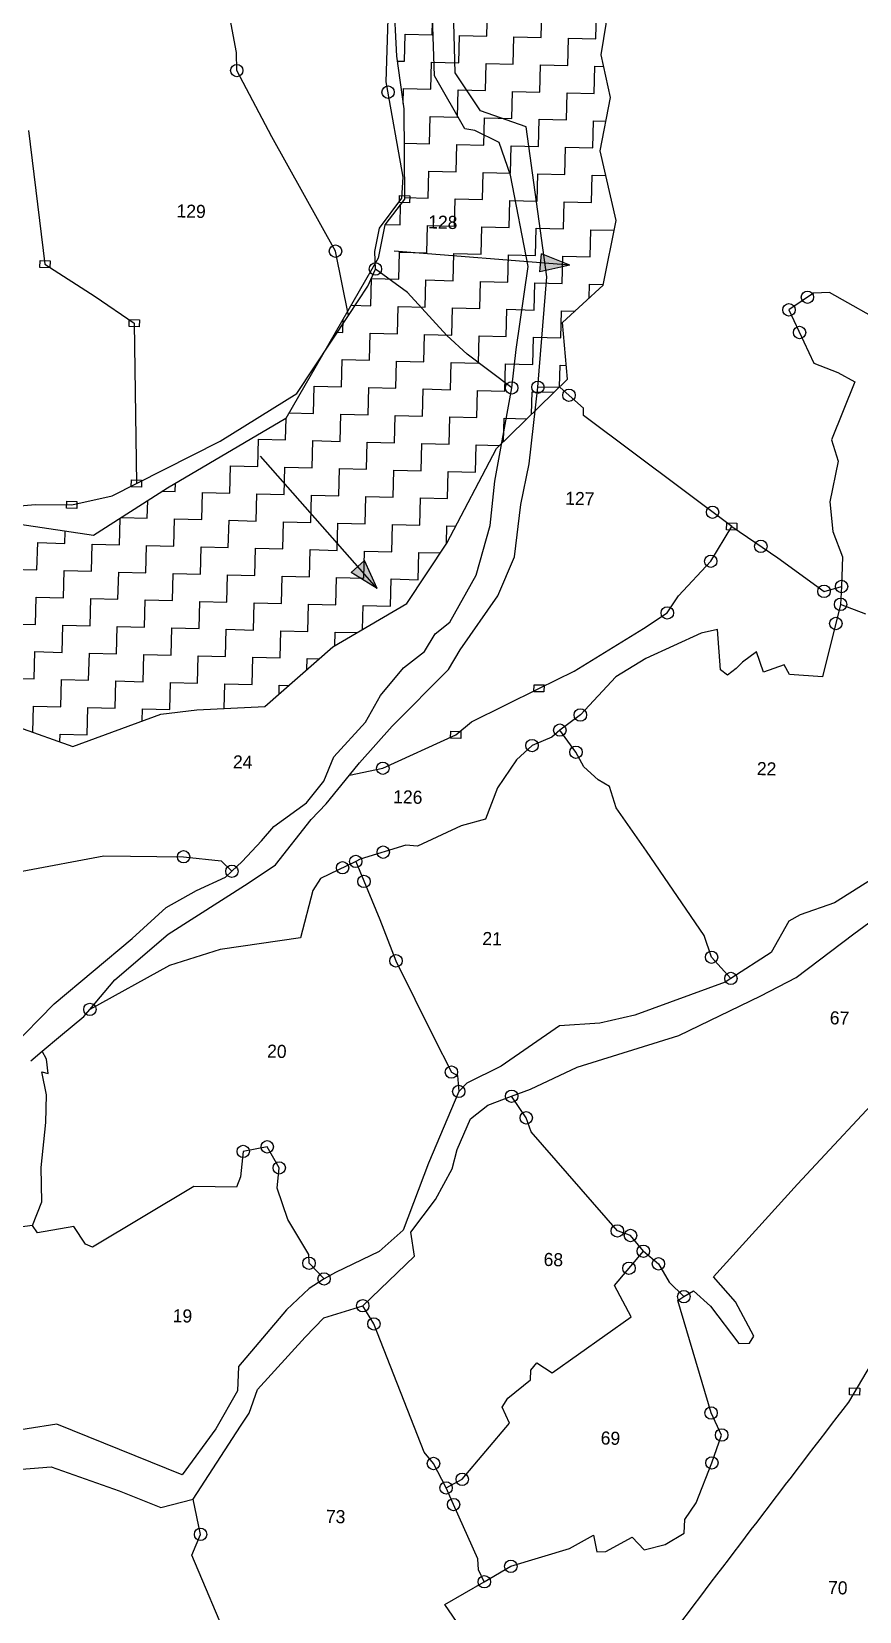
# Model space of a CAD drawing. Header units: metres. Extents: x 351065 to 355926, y 1754202 to 1757814.
# Drawn here: x 353332 to 353793, y 1755011 to 1755891 of the extents above; entities that cross this region are included whole.
import ezdxf

# ---------------------------------------------------------------- set-up
doc = ezdxf.new("R2010")
doc.units = ezdxf.units.M
doc.header["$MEASUREMENT"] = 0
for name, color, linetype in [('POLY_HATCH', 12, 'Continuous'), ('POLY_PARCEL', 6, 'Continuous'), ('POLY_ROAD', 30, 'Continuous'), ('POLY_WATER', 4, 'Continuous'), ('TEXT_PARCEL', 7, 'Continuous')]:
    doc.layers.add(name, color=color, linetype=linetype)
doc.styles.add('TEXT_MAP', font='', dxfattribs={"height": 2.5})
doc.styles.get('TEXT_MAP').set_extended_font_data('Kruti Dev 050')

msp = doc.modelspace()

# ---------------------------------------------------------------- hatches: boundary and pattern name
h = msp.add_hatch(color=256)
h.paths.add_polyline_path([(353615.58, 1755762.18), (353615.19, 1755757.21), (353631.83, 1755760.89)])
h.paths.add_polyline_path([(353631.83, 1755760.89), (353615.98, 1755767.16), (353615.58, 1755762.18)])
h = msp.add_hatch(color=256)
h.paths.add_polyline_path([(353513.66, 1755593.01), (353509.92, 1755589.71), (353524.44, 1755580.78)])
h.paths.add_polyline_path([(353524.44, 1755580.78), (353517.4, 1755596.31), (353513.66, 1755593.01)])

# ---------------------------------------------------------------- linework, layer by layer
for points in [[(353536.98, 1755799.64), (353542.61, 1755799.49), (353542.51, 1755795.6), (353536.88, 1755795.74)], [(353336.62, 1755763.43), (353342.26, 1755763.29), (353342.16, 1755759.39), (353336.52, 1755759.54)], [(353386.38, 1755730.52), (353392.01, 1755730.37), (353391.91, 1755726.48), (353386.28, 1755726.62)], [(353387.54, 1755641.24), (353393.18, 1755641.1), (353393.08, 1755637.2), (353387.44, 1755637.34)], [(353351.53, 1755629.34), (353357.16, 1755629.2), (353357.06, 1755625.3), (353351.43, 1755625.44)], [(353719.26, 1755617.29), (353724.9, 1755617.15), (353724.8, 1755613.25), (353719.16, 1755613.4)], [(353611.87, 1755527.17), (353617.5, 1755527.03), (353617.4, 1755523.13), (353611.77, 1755523.27)], [(353565.49, 1755501.27), (353571.12, 1755501.12), (353571.02, 1755497.23), (353565.39, 1755497.37)], [(353787.69, 1755135.49), (353793.33, 1755135.35), (353793.23, 1755131.45), (353787.59, 1755131.59)]]:
    msp.add_lwpolyline(points, close=True)
for points in [[(353631.83, 1755760.89), (353533.93, 1755768.67)], [(353615.19, 1755757.21), (353615.98, 1755767.16)], [(353631.83, 1755760.89), (353615.98, 1755767.16)], [(353631.83, 1755760.89), (353615.19, 1755757.21)], [(353524.44, 1755580.78), (353459.49, 1755654.45)], [(353509.92, 1755589.71), (353517.4, 1755596.31)], [(353524.44, 1755580.78), (353517.4, 1755596.31)], [(353524.44, 1755580.78), (353509.92, 1755589.71)]]:
    msp.add_lwpolyline(points)
for centre in [(353446.26, 1755869.24), (353530.55, 1755857.19), (353501.26, 1755768.63), (353523.52, 1755758.7), (353764.22, 1755742.98), (353753.93, 1755735.96), (353759.84, 1755723.35), (353599.44, 1755692.5), (353614.04, 1755692.85), (353631.36, 1755688.38), (353711.34, 1755623.25), (353738.24, 1755604.26), (353710.37, 1755595.92), (353773.46, 1755579.16), (353783.26, 1755581.87), (353686.15, 1755567.14), (353782.7, 1755571.92), (353780.04, 1755561.25), (353637.68, 1755510.32), (353626.25, 1755501.9), (353610.76, 1755493.27), (353635.25, 1755489.56), (353527.65, 1755480.63), (353527.85, 1755433.9), (353416.64, 1755431.35), (353505.19, 1755425.22), (353512.53, 1755428.76), (353443.57, 1755423.25), (353517.13, 1755417.6), (353534.97, 1755373.37), (353710.8, 1755375.38), (353721.56, 1755363.58), (353364.41, 1755346.34), (353565.84, 1755311.42), (353569.93, 1755300.64), (353599.4, 1755297.96), (353607.55, 1755285.93), (353449.86, 1755267.24), (353463.25, 1755269.79), (353469.9, 1755258.04), (353658.3, 1755222.93), (353665.63, 1755220.38), (353486.5, 1755204.93), (353672.8, 1755211.62), (353494.89, 1755196.23), (353664.78, 1755202.15), (353681.2, 1755204.61), (353516.43, 1755181.29), (353695.34, 1755186.33), (353522.65, 1755171.13), (353710.53, 1755121.55), (353716.42, 1755109.27), (353555.86, 1755093.4), (353711, 1755093.74), (353571.87, 1755084.59), (353562.87, 1755079.8), (353567.07, 1755070.53), (353426.09, 1755053.93), (353598.95, 1755036.13), (353584.17, 1755027.53)]:
    msp.add_circle(centre, 3.45)
at = {"layer": 'POLY_HATCH'}
for p, q in [((353533.08, 1755918.02), (353535.29, 1755877.34)), ((353649.36, 1755877.92), (353653.6, 1755904.17)), ((353535.29, 1755877.34), (353539.41, 1755847.99)), ((353654.46, 1755854.27), (353649.36, 1755877.92)), ((353648.7, 1755824.49), (353654.46, 1755854.27)), ((353539.41, 1755847.99), (353539.75, 1755797.62)), ((353657.7, 1755785.78), (353648.7, 1755824.49)), ((353539.75, 1755797.62), (353528.81, 1755783.28)), ((353528.81, 1755783.28), (353525.08, 1755764.69)), ((353650.35, 1755749.63), (353657.7, 1755785.78)), ((353525.08, 1755764.69), (353473.66, 1755675.42)), ((353627.7, 1755728.83), (353650.35, 1755749.63)), ((353630.46, 1755697.41), (353627.7, 1755728.83)), ((353591.04, 1755658.78), (353630.46, 1755697.41)), ((353473.66, 1755675.42), (353407.58, 1755636.72)), ((353563.29, 1755606.05), (353591.04, 1755658.78)), ((353407.58, 1755636.72), (353366.47, 1755610.2)), ((353366.47, 1755610.2), (353311.45, 1755618.5)), ((353541.02, 1755572.42), (353563.29, 1755606.05)), ((353499.82, 1755548.26), (353541.02, 1755572.42)), ((353461.87, 1755515.03), (353499.82, 1755548.26)), ((353355, 1755492.84), (353403.97, 1755510.82)), ((353403.97, 1755510.82), (353424.01, 1755513.16)), ((353424.01, 1755513.16), (353461.87, 1755515.03)), ((353324.6, 1755503.59), (353355, 1755492.84))]:
    msp.add_line(p, q, dxfattribs=at)
at = {"layer": 'POLY_HATCH', "linetype": 'Continuous'}
for p, q in [((353555.18, 1755889.17), (353555.57, 1755904.35)), ((353585.53, 1755888.39), (353585.92, 1755903.57)), ((353615.88, 1755887.62), (353616.27, 1755902.79)), ((353646.24, 1755886.84), (353646.62, 1755902.01)), ((353539.62, 1755874.39), (353540.01, 1755889.56)), ((353540.01, 1755889.56), (353555.18, 1755889.17)), ((353569.97, 1755873.61), (353570.36, 1755888.78)), ((353570.36, 1755888.78), (353585.53, 1755888.39)), ((353600.32, 1755872.83), (353600.71, 1755888.01)), ((353600.71, 1755888.01), (353615.88, 1755887.62)), ((353630.67, 1755872.05), (353631.06, 1755887.23)), ((353631.06, 1755887.23), (353646.24, 1755886.84)), ((353535.69, 1755874.49), (353539.62, 1755874.39)), ((353554.4, 1755858.82), (353554.79, 1755874)), ((353554.79, 1755874), (353569.97, 1755873.61)), ((353584.75, 1755858.04), (353585.14, 1755873.22)), ((353585.14, 1755873.22), (353600.32, 1755872.83)), ((353615.11, 1755857.26), (353615.49, 1755872.44)), ((353615.49, 1755872.44), (353630.67, 1755872.05)), ((353645.46, 1755856.49), (353645.85, 1755871.66)), ((353645.85, 1755871.66), (353650.74, 1755871.54)), ((353539.01, 1755850.83), (353539.23, 1755859.21)), ((353539.23, 1755859.21), (353554.4, 1755858.82)), ((353569.19, 1755843.26), (353569.58, 1755858.43)), ((353569.58, 1755858.43), (353584.75, 1755858.04)), ((353599.54, 1755842.48), (353599.93, 1755857.65)), ((353599.93, 1755857.65), (353615.11, 1755857.26)), ((353629.89, 1755841.7), (353630.28, 1755856.88)), ((353630.28, 1755856.88), (353645.46, 1755856.49)), ((353553.62, 1755828.47), (353554.01, 1755843.65)), ((353554.01, 1755843.65), (353569.19, 1755843.26)), ((353583.98, 1755827.69), (353584.36, 1755842.87)), ((353584.36, 1755842.87), (353599.54, 1755842.48)), ((353614.33, 1755826.91), (353614.72, 1755842.09)), ((353614.72, 1755842.09), (353629.89, 1755841.7)), ((353644.68, 1755826.13), (353645.07, 1755841.31)), ((353645.07, 1755841.31), (353651.92, 1755841.13)), ((353539.54, 1755828.83), (353553.62, 1755828.47)), ((353568.41, 1755812.91), (353568.8, 1755828.08)), ((353568.8, 1755828.08), (353583.98, 1755827.69)), ((353598.76, 1755812.13), (353599.15, 1755827.3)), ((353599.15, 1755827.3), (353614.33, 1755826.91)), ((353629.11, 1755811.35), (353629.5, 1755826.52)), ((353629.5, 1755826.52), (353644.68, 1755826.13)), ((353552.85, 1755798.12), (353553.23, 1755813.29)), ((353553.23, 1755813.29), (353568.41, 1755812.91)), ((353583.2, 1755797.34), (353583.59, 1755812.52)), ((353583.59, 1755812.52), (353598.76, 1755812.13)), ((353613.55, 1755796.56), (353613.94, 1755811.74)), ((353613.94, 1755811.74), (353629.11, 1755811.35)), ((353643.9, 1755795.78), (353644.29, 1755810.96)), ((353644.29, 1755810.96), (353651.89, 1755810.76)), ((353539.74, 1755798.46), (353552.85, 1755798.12)), ((353567.63, 1755782.55), (353568.02, 1755797.73)), ((353568.02, 1755797.73), (353583.2, 1755797.34)), ((353537.28, 1755783.33), (353537.57, 1755794.77)), ((353597.98, 1755781.78), (353598.37, 1755796.95)), ((353598.37, 1755796.95), (353613.55, 1755796.56)), ((353628.33, 1755781), (353628.72, 1755796.17)), ((353628.72, 1755796.17), (353643.9, 1755795.78)), ((353529.01, 1755783.55), (353537.28, 1755783.33)), ((353552.07, 1755767.77), (353552.46, 1755782.94)), ((353552.46, 1755782.94), (353567.63, 1755782.55)), ((353582.42, 1755766.99), (353582.81, 1755782.16)), ((353582.81, 1755782.16), (353597.98, 1755781.78)), ((353612.77, 1755766.21), (353613.16, 1755781.39)), ((353613.16, 1755781.39), (353628.33, 1755781)), ((353643.12, 1755765.43), (353643.51, 1755780.61)), ((353643.51, 1755780.61), (353656.58, 1755780.27)), ((353536.5, 1755752.98), (353536.89, 1755768.16)), ((353536.89, 1755768.16), (353552.07, 1755767.77)), ((353566.85, 1755752.2), (353567.24, 1755767.38)), ((353567.24, 1755767.38), (353582.42, 1755766.99)), ((353597.2, 1755751.42), (353597.59, 1755766.6)), ((353597.59, 1755766.6), (353612.77, 1755766.21)), ((353627.56, 1755750.65), (353627.94, 1755765.82)), ((353627.94, 1755765.82), (353643.12, 1755765.43)), ((353520.94, 1755738.2), (353521.33, 1755753.37)), ((353521.33, 1755753.37), (353536.5, 1755752.98)), ((353551.29, 1755737.42), (353551.68, 1755752.59)), ((353551.68, 1755752.59), (353566.85, 1755752.2)), ((353581.64, 1755736.64), (353582.03, 1755751.81)), ((353582.03, 1755751.81), (353597.2, 1755751.42)), ((353611.99, 1755735.86), (353612.38, 1755751.03)), ((353612.38, 1755751.03), (353627.56, 1755750.65)), ((353642.53, 1755742.45), (353642.73, 1755750.26)), ((353642.73, 1755750.26), (353650.44, 1755750.06)), ((353509.98, 1755738.48), (353520.94, 1755738.2)), ((353535.72, 1755722.63), (353536.11, 1755737.81)), ((353536.11, 1755737.81), (353551.29, 1755737.42)), ((353566.07, 1755721.85), (353566.46, 1755737.03)), ((353566.46, 1755737.03), (353581.64, 1755736.64)), ((353596.43, 1755721.07), (353596.81, 1755736.25)), ((353596.81, 1755736.25), (353611.99, 1755735.86)), ((353505.37, 1755723.41), (353505.56, 1755730.8)), ((353626.78, 1755720.29), (353627.17, 1755735.47)), ((353627.17, 1755735.47), (353634.72, 1755735.28)), ((353501.36, 1755723.51), (353505.37, 1755723.41)), ((353520.16, 1755707.84), (353520.55, 1755723.02)), ((353520.55, 1755723.02), (353535.72, 1755722.63)), ((353550.51, 1755707.07), (353550.9, 1755722.24)), ((353550.9, 1755722.24), (353566.07, 1755721.85)), ((353580.86, 1755706.29), (353581.25, 1755721.46)), ((353581.25, 1755721.46), (353596.43, 1755721.07)), ((353611.21, 1755705.51), (353611.6, 1755720.68)), ((353611.6, 1755720.68), (353626.78, 1755720.29)), ((353504.59, 1755693.06), (353504.98, 1755708.23)), ((353504.98, 1755708.23), (353520.16, 1755707.84)), ((353534.94, 1755692.28), (353535.33, 1755707.45)), ((353535.33, 1755707.45), (353550.51, 1755707.07)), ((353565.3, 1755691.5), (353565.68, 1755706.68)), ((353565.68, 1755706.68), (353580.86, 1755706.29)), ((353595.65, 1755690.72), (353596.04, 1755705.9)), ((353596.04, 1755705.9), (353611.21, 1755705.51)), ((353626.08, 1755693.12), (353626.39, 1755705.12)), ((353626.39, 1755705.12), (353629.79, 1755705.03)), ((353489.03, 1755678.27), (353489.42, 1755693.45)), ((353489.42, 1755693.45), (353504.59, 1755693.06)), ((353519.38, 1755677.49), (353519.77, 1755692.67)), ((353519.77, 1755692.67), (353534.94, 1755692.28)), ((353549.73, 1755676.71), (353550.12, 1755691.89)), ((353550.12, 1755691.89), (353565.3, 1755691.5)), ((353580.08, 1755675.94), (353580.47, 1755691.11)), ((353580.47, 1755691.11), (353595.65, 1755690.72)), ((353610.5, 1755677.85), (353610.82, 1755690.33)), ((353610.82, 1755690.33), (353622.92, 1755690.02)), ((353473.46, 1755663.48), (353473.77, 1755675.61)), ((353475.51, 1755678.62), (353489.03, 1755678.27)), ((353503.81, 1755662.71), (353504.2, 1755677.88)), ((353504.2, 1755677.88), (353519.38, 1755677.49)), ((353534.17, 1755661.93), (353534.55, 1755677.1)), ((353534.55, 1755677.1), (353549.73, 1755676.71)), ((353564.52, 1755661.15), (353564.91, 1755676.32)), ((353564.91, 1755676.32), (353580.08, 1755675.94)), ((353594.92, 1755662.59), (353595.26, 1755675.55)), ((353595.26, 1755675.55), (353607.82, 1755675.22)), ((353457.9, 1755648.7), (353458.29, 1755663.87)), ((353458.29, 1755663.87), (353473.46, 1755663.48)), ((353488.25, 1755647.92), (353488.64, 1755663.1)), ((353488.64, 1755663.1), (353503.81, 1755662.71)), ((353518.6, 1755647.14), (353518.99, 1755662.32)), ((353518.99, 1755662.32), (353534.17, 1755661.93)), ((353548.95, 1755646.36), (353549.34, 1755661.54)), ((353549.34, 1755661.54), (353564.52, 1755661.15)), ((353579.3, 1755645.58), (353579.69, 1755660.76)), ((353579.69, 1755660.76), (353592.71, 1755660.43)), ((353442.33, 1755633.91), (353442.72, 1755649.09)), ((353442.72, 1755649.09), (353457.9, 1755648.7)), ((353472.68, 1755633.13), (353473.07, 1755648.31)), ((353473.07, 1755648.31), (353488.25, 1755647.92)), ((353411.98, 1755634.69), (353412.1, 1755639.37)), ((353503.03, 1755632.35), (353503.42, 1755647.53)), ((353503.42, 1755647.53), (353518.6, 1755647.14)), ((353533.39, 1755631.58), (353533.78, 1755646.75)), ((353533.78, 1755646.75), (353548.95, 1755646.36)), ((353563.74, 1755630.8), (353564.13, 1755645.97)), ((353564.13, 1755645.97), (353579.3, 1755645.58)), ((353404.72, 1755634.88), (353411.98, 1755634.69)), ((353426.77, 1755619.13), (353427.16, 1755634.3)), ((353427.16, 1755634.3), (353442.33, 1755633.91)), ((353457.12, 1755618.35), (353457.51, 1755633.52)), ((353457.51, 1755633.52), (353472.68, 1755633.13)), ((353487.47, 1755617.57), (353487.86, 1755632.74)), ((353487.86, 1755632.74), (353503.03, 1755632.35)), ((353517.82, 1755616.79), (353518.21, 1755631.97)), ((353518.21, 1755631.97), (353533.39, 1755631.58)), ((353548.17, 1755616.01), (353548.56, 1755631.19)), ((353548.56, 1755631.19), (353563.74, 1755630.8)), ((353396.42, 1755619.9), (353396.67, 1755629.68)), ((353380.85, 1755605.12), (353381.23, 1755619.72)), ((353382.08, 1755620.27), (353396.42, 1755619.9)), ((353411.2, 1755604.34), (353411.59, 1755619.52)), ((353411.59, 1755619.52), (353426.77, 1755619.13)), ((353441.55, 1755603.56), (353441.94, 1755618.74)), ((353441.94, 1755618.74), (353457.12, 1755618.35)), ((353471.9, 1755602.78), (353472.29, 1755617.96)), ((353472.29, 1755617.96), (353487.47, 1755617.57)), ((353502.26, 1755602), (353502.65, 1755617.18)), ((353502.65, 1755617.18), (353517.82, 1755616.79)), ((353532.61, 1755601.22), (353533, 1755616.4)), ((353533, 1755616.4), (353548.17, 1755616.01)), ((353563.1, 1755605.76), (353563.35, 1755615.62)), ((353563.35, 1755615.62), (353568.26, 1755615.5)), ((353334.93, 1755591.11), (353335.32, 1755606.29)), ((353335.32, 1755606.29), (353350.5, 1755605.9)), ((353350.5, 1755605.9), (353350.67, 1755612.58)), ((353365.29, 1755590.33), (353365.67, 1755605.51)), ((353365.67, 1755605.51), (353380.85, 1755605.12)), ((353395.64, 1755589.55), (353396.03, 1755604.73)), ((353396.03, 1755604.73), (353411.2, 1755604.34)), ((353425.99, 1755588.77), (353426.38, 1755603.95)), ((353426.38, 1755603.95), (353441.55, 1755603.56)), ((353456.34, 1755588), (353456.73, 1755603.17)), ((353456.73, 1755603.17), (353471.9, 1755602.78)), ((353486.69, 1755587.22), (353487.08, 1755602.39)), ((353487.08, 1755602.39), (353502.26, 1755602)), ((353517.04, 1755586.44), (353517.43, 1755601.61)), ((353517.43, 1755601.61), (353532.61, 1755601.22)), ((353547.39, 1755585.66), (353547.78, 1755600.84)), ((353547.78, 1755600.84), (353559.63, 1755600.53)), ((353319.76, 1755591.5), (353334.93, 1755591.11)), ((353349.72, 1755575.55), (353350.11, 1755590.72)), ((353350.11, 1755590.72), (353365.29, 1755590.33)), ((353380.07, 1755574.77), (353380.46, 1755589.94)), ((353380.46, 1755589.94), (353395.64, 1755589.55)), ((353410.42, 1755573.99), (353410.81, 1755589.16)), ((353410.81, 1755589.16), (353425.99, 1755588.77)), ((353440.77, 1755573.21), (353441.16, 1755588.39)), ((353441.16, 1755588.39), (353456.34, 1755588)), ((353471.13, 1755572.43), (353471.52, 1755587.61)), ((353471.52, 1755587.61), (353486.69, 1755587.22)), ((353501.48, 1755571.65), (353501.87, 1755586.83)), ((353501.87, 1755586.83), (353517.04, 1755586.44)), ((353531.83, 1755570.87), (353532.22, 1755586.05)), ((353532.22, 1755586.05), (353547.39, 1755585.66)), ((353334.16, 1755560.76), (353334.54, 1755575.94)), ((353334.54, 1755575.94), (353349.72, 1755575.55)), ((353364.51, 1755559.98), (353364.9, 1755575.16)), ((353364.9, 1755575.16), (353380.07, 1755574.77)), ((353394.86, 1755559.2), (353395.25, 1755574.38)), ((353395.25, 1755574.38), (353410.42, 1755573.99)), ((353425.21, 1755558.42), (353425.6, 1755573.6)), ((353425.6, 1755573.6), (353440.77, 1755573.21)), ((353455.56, 1755557.64), (353455.95, 1755572.82)), ((353455.95, 1755572.82), (353471.13, 1755572.43)), ((353485.91, 1755556.87), (353486.3, 1755572.04)), ((353486.3, 1755572.04), (353501.48, 1755571.65)), ((353516.31, 1755557.93), (353516.65, 1755571.26)), ((353516.65, 1755571.26), (353531.83, 1755570.87)), ((353318.98, 1755561.15), (353334.16, 1755560.76)), ((353348.94, 1755545.19), (353349.33, 1755560.37)), ((353349.33, 1755560.37), (353364.51, 1755559.98)), ((353379.29, 1755544.42), (353379.68, 1755559.59)), ((353379.68, 1755559.59), (353394.86, 1755559.2)), ((353409.64, 1755543.64), (353410.03, 1755558.81)), ((353410.03, 1755558.81), (353425.21, 1755558.42)), ((353440, 1755542.86), (353440.39, 1755558.03)), ((353440.39, 1755558.03), (353455.56, 1755557.64)), ((353470.35, 1755542.08), (353470.74, 1755557.26)), ((353470.74, 1755557.26), (353485.91, 1755556.87)), ((353500.89, 1755548.9), (353501.09, 1755556.48)), ((353501.09, 1755556.48), (353513.29, 1755556.16)), ((353333.38, 1755530.41), (353333.77, 1755545.58)), ((353333.77, 1755545.58), (353348.94, 1755545.19)), ((353363.73, 1755529.63), (353364.12, 1755544.81)), ((353364.12, 1755544.81), (353379.29, 1755544.42)), ((353394.08, 1755528.85), (353394.47, 1755544.03)), ((353394.47, 1755544.03), (353409.64, 1755543.64)), ((353424.43, 1755528.07), (353424.82, 1755543.25)), ((353424.82, 1755543.25), (353440, 1755542.86)), ((353454.78, 1755527.29), (353455.17, 1755542.47)), ((353455.17, 1755542.47), (353470.35, 1755542.08)), ((353485.37, 1755535.61), (353485.52, 1755541.69)), ((353485.52, 1755541.69), (353492.12, 1755541.52)), ((353318.2, 1755530.8), (353333.38, 1755530.41)), ((353348.16, 1755514.84), (353348.55, 1755530.02)), ((353348.55, 1755530.02), (353363.73, 1755529.63)), ((353378.51, 1755514.06), (353378.9, 1755529.24)), ((353378.9, 1755529.24), (353394.08, 1755528.85)), ((353408.87, 1755513.29), (353409.26, 1755528.46)), ((353409.26, 1755528.46), (353424.43, 1755528.07)), ((353439.25, 1755513.91), (353439.61, 1755527.68)), ((353439.61, 1755527.68), (353454.78, 1755527.29)), ((353469.83, 1755522.01), (353469.96, 1755526.9)), ((353469.96, 1755526.9), (353475.27, 1755526.77)), ((353332.62, 1755500.76), (353332.99, 1755515.23)), ((353332.99, 1755515.23), (353348.16, 1755514.84)), ((353362.95, 1755499.28), (353363.34, 1755514.45)), ((353363.34, 1755514.45), (353378.51, 1755514.06)), ((353393.52, 1755506.98), (353393.69, 1755513.68)), ((353393.69, 1755513.68), (353408.87, 1755513.29)), ((353347.66, 1755495.43), (353347.77, 1755499.67)), ((353347.77, 1755499.67), (353362.95, 1755499.28))]:
    msp.add_line(p, q, dxfattribs=at)
at = {"layer": 'POLY_PARCEL'}
for p, q in [((353446.18, 1755879.27), (353422.64, 1756004.55)), ((353529.53, 1755863.02), (353532.87, 1755967.22)), ((353446.26, 1755869.24), (353446.18, 1755879.27)), ((353465.77, 1755832.38), (353446.26, 1755869.24)), ((353538.88, 1755809.77), (353529.53, 1755863.02)), ((353330.26, 1755835.85), (353339.39, 1755761.41)), ((353501.26, 1755768.63), (353465.77, 1755832.38)), ((353538.25, 1755798.09), (353538.88, 1755809.77)), ((353525.78, 1755781.37), (353538.25, 1755798.09)), ((353523.1, 1755768.4), (353525.78, 1755781.37)), ((353508.53, 1755732.87), (353501.26, 1755768.63)), ((353523.52, 1755758.7), (353523.1, 1755768.4)), ((353339.39, 1755761.41), (353367.35, 1755743.31)), ((353519.26, 1755749.11), (353523.52, 1755758.7)), ((353541.47, 1755745.54), (353523.52, 1755758.7)), ((353508.53, 1755732.87), (353519.26, 1755749.11)), ((353563.27, 1755721.58), (353541.47, 1755745.54)), ((353767.56, 1755745.26), (353753.93, 1755735.96)), ((353776.6, 1755745.65), (353767.56, 1755745.26)), ((353810.07, 1755726.73), (353776.6, 1755745.65)), ((353367.35, 1755743.31), (353389.15, 1755728.5)), ((353389.15, 1755728.5), (353390.31, 1755639.22)), ((353479.81, 1755689.4), (353508.53, 1755732.87)), ((353753.93, 1755735.96), (353767.81, 1755706.34)), ((353574.71, 1755711.26), (353563.27, 1755721.58)), ((353599.44, 1755692.5), (353574.71, 1755711.26)), ((353767.81, 1755706.34), (353781.07, 1755701.02)), ((353781.07, 1755701.02), (353790.59, 1755695.8)), ((353626.45, 1755692.77), (353614.04, 1755692.85)), ((353639.46, 1755681.14), (353626.45, 1755692.77)), ((353790.59, 1755695.8), (353777.57, 1755663.57)), ((353436.99, 1755662.76), (353479.81, 1755689.4)), ((353639.36, 1755677.16), (353639.46, 1755681.14)), ((353722.03, 1755615.27), (353639.36, 1755677.16)), ((353390.31, 1755639.22), (353436.99, 1755662.76)), ((353777.57, 1755663.57), (353781.32, 1755651.64)), ((353781.32, 1755651.64), (353776.69, 1755629.04)), ((353376.83, 1755632.42), (353390.31, 1755639.22)), ((353354.29, 1755627.32), (353376.83, 1755632.42)), ((353295.68, 1755624.14), (353333.9, 1755627.51)), ((353333.9, 1755627.51), (353354.29, 1755627.32)), ((353776.69, 1755629.04), (353778.44, 1755612.5)), ((353710.37, 1755595.92), (353722.03, 1755615.27)), ((353722.03, 1755615.27), (353747.63, 1755597.88)), ((353778.44, 1755612.5), (353783.69, 1755598.36)), ((353692.34, 1755576.72), (353710.37, 1755595.92)), ((353747.63, 1755597.88), (353773.46, 1755579.16)), ((353783.69, 1755598.36), (353783.26, 1755581.87)), ((353773.46, 1755579.16), (353783.26, 1755581.87)), ((353783.26, 1755581.87), (353782.7, 1755571.92)), ((353686.15, 1755567.14), (353692.34, 1755576.72)), ((353782.7, 1755571.92), (353772.63, 1755531.51)), ((353796.82, 1755566.48), (353782.7, 1755571.92)), ((353672.9, 1755558.45), (353686.15, 1755567.14)), ((353634.29, 1755534.74), (353672.9, 1755558.45)), ((353705.04, 1755555.96), (353674.15, 1755541.82)), ((353714.12, 1755557.91), (353705.04, 1755555.96)), ((353715.73, 1755535.46), (353714.12, 1755557.91)), ((353735.92, 1755545.52), (353727.99, 1755539.81)), ((353739.68, 1755534.22), (353735.92, 1755545.52)), ((353614.64, 1755525.15), (353634.29, 1755534.74)), ((353674.15, 1755541.82), (353657.53, 1755531.6)), ((353719.7, 1755532.55), (353715.73, 1755535.46)), ((353724.47, 1755536.17), (353719.7, 1755532.55)), ((353727.99, 1755539.81), (353724.47, 1755536.17)), ((353751.31, 1755538.28), (353739.68, 1755534.22)), ((353754.29, 1755532.91), (353751.31, 1755538.28)), ((353576.95, 1755506.46), (353614.64, 1755525.15)), ((353657.53, 1755531.6), (353637.68, 1755510.32)), ((353772.63, 1755531.51), (353754.29, 1755532.91)), ((353637.68, 1755510.32), (353626.25, 1755501.9)), ((353527.65, 1755480.63), (353568.26, 1755499.25)), ((353568.26, 1755499.25), (353576.95, 1755506.46)), ((353626.25, 1755501.9), (353621.79, 1755497.97)), ((353635.25, 1755489.56), (353626.25, 1755501.9)), ((353610.76, 1755493.27), (353602.15, 1755485.4)), ((353621.79, 1755497.97), (353610.76, 1755493.27)), ((353602.15, 1755485.4), (353591.47, 1755469.8)), ((353639.56, 1755481.48), (353635.25, 1755489.56)), ((353647.61, 1755474.1), (353639.56, 1755481.48)), ((353509.02, 1755476.84), (353527.65, 1755480.63)), ((353653.9, 1755470.49), (353647.61, 1755474.1)), ((353591.47, 1755469.8), (353584.79, 1755452.23)), ((353657.65, 1755458.56), (353653.9, 1755470.49)), ((353674.58, 1755434.48), (353657.65, 1755458.56)), ((353571.3, 1755448.53), (353547.03, 1755437.32)), ((353584.79, 1755452.23), (353571.3, 1755448.53)), ((353540.5, 1755437.8), (353514.93, 1755429.91)), ((353547.03, 1755437.32), (353540.5, 1755437.8)), ((353326.59, 1755423.25), (353372.17, 1755431.82)), ((353372.17, 1755431.82), (353416.64, 1755431.35)), ((353416.64, 1755431.35), (353437.65, 1755429.14)), ((353437.65, 1755429.14), (353443.57, 1755423.25)), ((353512.53, 1755428.76), (353492.85, 1755419.27)), ((353514.93, 1755429.91), (353512.53, 1755428.76)), ((353512.53, 1755428.76), (353525.9, 1755396.33)), ((353706.59, 1755387.45), (353674.58, 1755434.48)), ((353492.85, 1755419.27), (353488.63, 1755412.54)), ((353488.63, 1755412.54), (353481.72, 1755386.25)), ((353525.9, 1755396.33), (353534.97, 1755373.37)), ((353481.72, 1755386.25), (353437.01, 1755379.62)), ((353710.8, 1755375.38), (353706.59, 1755387.45)), ((353437.01, 1755379.62), (353408.75, 1755370.7)), ((353721.56, 1755363.58), (353710.8, 1755375.38)), ((353408.75, 1755370.7), (353364.41, 1755346.34)), ((353534.97, 1755373.37), (353556.05, 1755330.66)), ((353758.73, 1755249.06), (353842.88, 1755339.44)), ((353340.24, 1755318.68), (353337.89, 1755323.04)), ((353556.05, 1755330.66), (353565.84, 1755311.42)), ((353341.19, 1755310.56), (353340.24, 1755318.68)), ((353340.3, 1755298.71), (353337.73, 1755311.51)), ((353337.73, 1755311.51), (353341.19, 1755310.56)), ((353565.84, 1755311.42), (353569.21, 1755309.47)), ((353569.21, 1755309.47), (353569.93, 1755300.64)), ((353339.91, 1755283.38), (353340.3, 1755298.71)), ((353607.55, 1755285.93), (353599.4, 1755297.96)), ((353337.24, 1755258.26), (353339.91, 1755283.38)), ((353610.31, 1755278.17), (353607.55, 1755285.93)), ((353463.25, 1755269.79), (353449.86, 1755267.24)), ((353469.9, 1755258.04), (353463.25, 1755269.79)), ((353658.3, 1755222.93), (353610.31, 1755278.17)), ((353449.86, 1755267.24), (353448.34, 1755253.09)), ((353337.62, 1755239.15), (353337.24, 1755258.26)), ((353448.34, 1755253.09), (353446.16, 1755247.36)), ((353468.74, 1755246.78), (353469.9, 1755258.04)), ((353422.42, 1755247.68), (353365.93, 1755213.81)), ((353446.16, 1755247.36), (353422.42, 1755247.68)), ((353474.66, 1755229.26), (353468.74, 1755246.78)), ((353711.85, 1755197.34), (353758.73, 1755249.06)), ((353332.35, 1755225.96), (353337.62, 1755239.15)), ((353332.35, 1755225.96), (353325.38, 1755224.99)), ((353335.14, 1755221.84), (353332.35, 1755225.96)), ((353486.33, 1755209.86), (353474.66, 1755229.26)), ((353355.51, 1755225.37), (353335.14, 1755221.84)), ((353361.92, 1755215.65), (353355.51, 1755225.37)), ((353665.63, 1755220.38), (353658.3, 1755222.93)), ((353672.8, 1755211.62), (353665.63, 1755220.38)), ((353365.93, 1755213.81), (353361.92, 1755215.65)), ((353486.5, 1755204.93), (353486.33, 1755209.86)), ((353656.63, 1755192.52), (353672.8, 1755211.62)), ((353672.8, 1755211.62), (353681.2, 1755204.61)), ((353494.89, 1755196.23), (353486.5, 1755204.93)), ((353681.2, 1755204.61), (353687.15, 1755194.4)), ((353834.49, 1755207.87), (353787.06, 1755127.64)), ((353665.95, 1755175.14), (353656.63, 1755192.52)), ((353687.15, 1755194.4), (353695.34, 1755186.33)), ((353724.21, 1755183.42), (353711.85, 1755197.34)), ((353691.98, 1755184.25), (353695.34, 1755186.33)), ((353710.53, 1755121.55), (353691.98, 1755184.25)), ((353695.34, 1755186.33), (353700.7, 1755189.65)), ((353700.7, 1755189.65), (353710.25, 1755181.12)), ((353734.37, 1755164.24), (353724.21, 1755183.42)), ((353522.65, 1755171.13), (353516.43, 1755181.29)), ((353621.91, 1755143.92), (353665.95, 1755175.14)), ((353710.25, 1755181.12), (353725.98, 1755160.32)), ((353550.7, 1755099.74), (353522.65, 1755171.13)), ((353731.91, 1755160.46), (353734.37, 1755164.24)), ((353725.98, 1755160.32), (353731.91, 1755160.46)), ((353610.12, 1755145.41), (353613.48, 1755149.46)), ((353613.48, 1755149.46), (353621.91, 1755143.92)), ((353597.29, 1755129.77), (353609.98, 1755140.09)), ((353609.98, 1755140.09), (353610.12, 1755145.41)), ((353594.21, 1755124.82), (353597.29, 1755129.77)), ((353598.12, 1755115.85), (353594.21, 1755124.82)), ((353716.42, 1755109.27), (353710.53, 1755121.55)), ((353571.87, 1755084.59), (353598.12, 1755115.85)), ((353711, 1755093.74), (353716.42, 1755109.27)), ((353555.86, 1755093.4), (353550.7, 1755099.74)), ((353702.14, 1755071.5), (353711, 1755093.74)), ((353562.87, 1755079.8), (353555.86, 1755093.4)), ((353562.87, 1755079.8), (353571.87, 1755084.59)), ((353567.07, 1755070.53), (353562.87, 1755079.8)), ((353426.09, 1755053.93), (353422.02, 1755073.56)), ((353580.5, 1755040.32), (353567.07, 1755070.53)), ((353695.99, 1755062.2), (353702.14, 1755071.5)), ((353695.49, 1755054.52), (353695.99, 1755062.2)), ((353421.15, 1755042.29), (353426.09, 1755053.93)), ((353631.73, 1755046.12), (353644.93, 1755053.52)), ((353644.93, 1755053.52), (353646.86, 1755044.19)), ((353651.82, 1755044.37), (353666.59, 1755052.35)), ((353666.59, 1755052.35), (353673.23, 1755045.37)), ((353684.98, 1755048.29), (353695.49, 1755054.52)), ((353450.95, 1754972.49), (353421.15, 1755042.29)), ((353598.95, 1755036.13), (353631.73, 1755046.12)), ((353646.86, 1755044.19), (353651.82, 1755044.37)), ((353673.23, 1755045.37), (353684.98, 1755048.29)), ((353580.93, 1755034.1), (353580.5, 1755040.32)), ((353584.17, 1755027.53), (353580.93, 1755034.1)), ((353584.17, 1755027.53), (353598.95, 1755036.13)), ((353562.15, 1755014.78), (353584.17, 1755027.53)), ((353583.36, 1754984.21), (353562.15, 1755014.78))]:
    msp.add_line(p, q, dxfattribs=at)
msp.add_arc((374363.28, 1739348.73), 25929.81, 142.517141, 142.889218, dxfattribs=at)
at = {"layer": 'POLY_ROAD'}
for p, q in [((353556.35, 1755866.26), (353552.74, 1755985.58)), ((353568.01, 1755867.92), (353565.53, 1755953.13)), ((353573.32, 1755836.74), (353556.35, 1755866.26)), ((353582.11, 1755846.71), (353568.01, 1755867.92)), ((353607.43, 1755837.96), (353582.11, 1755846.71)), ((353578.98, 1755835.93), (353573.32, 1755836.74)), ((353592.52, 1755829.23), (353578.98, 1755835.93)), ((353619.04, 1755754.35), (353607.43, 1755837.96)), ((353598.75, 1755811.02), (353592.52, 1755829.23)), ((353608.53, 1755760.12), (353598.75, 1755811.02)), ((353601.99, 1755713.83), (353608.53, 1755760.12)), ((353614.04, 1755692.85), (353619.04, 1755754.35)), ((353599.44, 1755692.5), (353601.99, 1755713.83)), ((353590.07, 1755640.45), (353599.44, 1755692.5)), ((353609.2, 1755650.11), (353614.04, 1755692.85)), ((353604.57, 1755627.51), (353609.2, 1755650.11)), ((353587.43, 1755615.79), (353590.07, 1755640.45)), ((353601.02, 1755598.34), (353604.57, 1755627.51)), ((353579.7, 1755588.24), (353587.43, 1755615.79)), ((353591.71, 1755576.64), (353601.02, 1755598.34)), ((353564.95, 1755562.06), (353579.7, 1755588.24)), ((353570.69, 1755546.67), (353591.71, 1755576.64)), ((353556.74, 1755555.53), (353564.95, 1755562.06)), ((353550.8, 1755545.66), (353556.74, 1755555.53)), ((353539.19, 1755536.59), (353550.8, 1755545.66)), ((353564.18, 1755535.64), (353570.69, 1755546.67)), ((353526.42, 1755521.21), (353539.19, 1755536.59)), ((353532.85, 1755504.07), (353564.18, 1755535.64)), ((353518.02, 1755506.39), (353526.42, 1755521.21)), ((353500.4, 1755487.04), (353518.02, 1755506.39)), ((353514.57, 1755483.68), (353532.85, 1755504.07)), ((353494.7, 1755473.48), (353500.4, 1755487.04)), ((353509.02, 1755476.84), (353514.57, 1755483.68)), ((353485.03, 1755461.36), (353494.7, 1755473.48)), ((353496.11, 1755460.91), (353509.02, 1755476.84)), ((353466.96, 1755448.12), (353485.03, 1755461.36)), ((353487.79, 1755452.1), (353496.11, 1755460.91)), ((353460.07, 1755440.28), (353466.96, 1755448.12)), ((353467.82, 1755426.77), (353487.79, 1755452.1)), ((353449.31, 1755428.7), (353460.07, 1755440.28)), ((353443.57, 1755423.25), (353449.31, 1755428.7)), ((353423.82, 1755412.64), (353440.06, 1755419.91)), ((353440.06, 1755419.91), (353443.57, 1755423.25)), ((353452.61, 1755416.58), (353467.82, 1755426.77)), ((353406.85, 1755403.05), (353423.82, 1755412.64)), ((353407.97, 1755388.16), (353452.61, 1755416.58)), ((353388.01, 1755385.82), (353406.85, 1755403.05)), ((353344.56, 1755349.42), (353388.01, 1755385.82)), ((353378.35, 1755362.77), (353407.97, 1755388.16)), ((353364.41, 1755346.34), (353378.35, 1755362.77)), ((353320.13, 1755324.56), (353344.56, 1755349.42)), ((353348.06, 1755331.57), (353361.11, 1755342.45)), ((353361.11, 1755342.45), (353364.41, 1755346.34)), ((353337.89, 1755323.04), (353348.06, 1755331.57)), ((353331.51, 1755317.68), (353337.89, 1755323.04))]:
    msp.add_line(p, q, dxfattribs=at)
at = {"layer": 'POLY_WATER'}
for p, q in [((353804.91, 1755421.85), (353779.26, 1755405.7)), ((353790.11, 1755388.39), (353820.72, 1755410.96)), ((353779.26, 1755405.7), (353760.09, 1755399.03)), ((353753.77, 1755395.46), (353743.98, 1755377.96)), ((353760.09, 1755399.03), (353753.77, 1755395.46)), ((353757.91, 1755364.03), (353790.11, 1755388.39)), ((353743.98, 1755377.96), (353721.56, 1755363.58)), ((353718.33, 1755361.5), (353668.02, 1755343.18)), ((353721.56, 1755363.58), (353718.33, 1755361.5)), ((353738.24, 1755353.83), (353757.91, 1755364.03)), ((353692.49, 1755331.84), (353738.24, 1755353.83)), ((353668.02, 1755343.18), (353648.6, 1755338.7)), ((353626.13, 1755337.1), (353593.65, 1755314.66)), ((353648.6, 1755338.7), (353626.13, 1755337.1)), ((353635.84, 1755314.19), (353692.49, 1755331.84)), ((353593.65, 1755314.66), (353574.41, 1755305.2)), ((353609.9, 1755301.92), (353635.84, 1755314.19)), ((353574.41, 1755305.2), (353569.93, 1755300.64)), ((353569.93, 1755300.64), (353553.02, 1755260.61)), ((353586.21, 1755292.98), (353599.4, 1755297.96)), ((353599.4, 1755297.96), (353609.9, 1755301.92)), ((353576.45, 1755285.41), (353586.21, 1755292.98)), ((353569.06, 1755268.23), (353576.45, 1755285.41)), ((353566.18, 1755257.6), (353569.06, 1755268.23)), ((353553.02, 1755260.61), (353538.98, 1755223.31)), ((353557.05, 1755240.46), (353566.18, 1755257.6)), ((353543.26, 1755222.29), (353557.05, 1755240.46)), ((353538.98, 1755223.31), (353525.59, 1755211.51)), ((353545.23, 1755208.92), (353543.26, 1755222.29)), ((353525.59, 1755211.51), (353501.21, 1755199.8)), ((353516.43, 1755181.29), (353545.23, 1755208.92)), ((353501.21, 1755199.8), (353494.89, 1755196.23)), ((353486.65, 1755190.84), (353473.89, 1755179.03)), ((353494.89, 1755196.23), (353486.65, 1755190.84)), ((353473.89, 1755179.03), (353447.22, 1755147.34)), ((353484.29, 1755163.72), (353494.82, 1755174.61)), ((353494.82, 1755174.61), (353516.43, 1755181.29)), ((353457.76, 1755134.59), (353484.29, 1755163.72)), ((353447.22, 1755147.34), (353446.57, 1755133.97)), ((353446.57, 1755133.97), (353434.5, 1755112.8)), ((353453.08, 1755121.39), (353457.76, 1755134.59)), ((353448.26, 1755114.28), (353453.08, 1755121.39)), ((353345.92, 1755115.23), (353312.78, 1755110.16)), ((353415.78, 1755087.14), (353345.92, 1755115.23)), ((353434.5, 1755112.8), (353415.78, 1755087.14)), ((353422.02, 1755073.56), (353448.26, 1755114.28)), ((353319.43, 1755089.65), (353342.82, 1755091.51)), ((353342.82, 1755091.51), (353380.71, 1755078.09)), ((353380.71, 1755078.09), (353403.94, 1755068.81)), ((353403.94, 1755068.81), (353422.02, 1755073.56))]:
    msp.add_line(p, q, dxfattribs=at)

# ---------------------------------------------------------------- texts
at = {"layer": 'TEXT_PARCEL', "style": 'TEXT_MAP'}
for s, p in [('129', (353412.62, 1755787.47)), ('128', (353552.85, 1755781.34)), ('127', (353629.21, 1755627.43)), ('24', (353444.06, 1755480.61)), ('22', (353735.95, 1755476.86)), ('126', (353533.35, 1755461.2)), ('21', (353583.03, 1755382.21)), ('67', (353776.6, 1755338.05)), ('20', (353463.07, 1755319.48)), ('68', (353617.15, 1755203.47)), ('19', (353410.49, 1755172.14)), ('69', (353648.95, 1755104.01)), ('73', (353495.85, 1755060.35)), ('70', (353775.62, 1755020.71))]:
    msp.add_text(s, height=7.287, rotation=358.53022, dxfattribs=at).set_placement(p)

doc.saveas('drawing.dxf')
